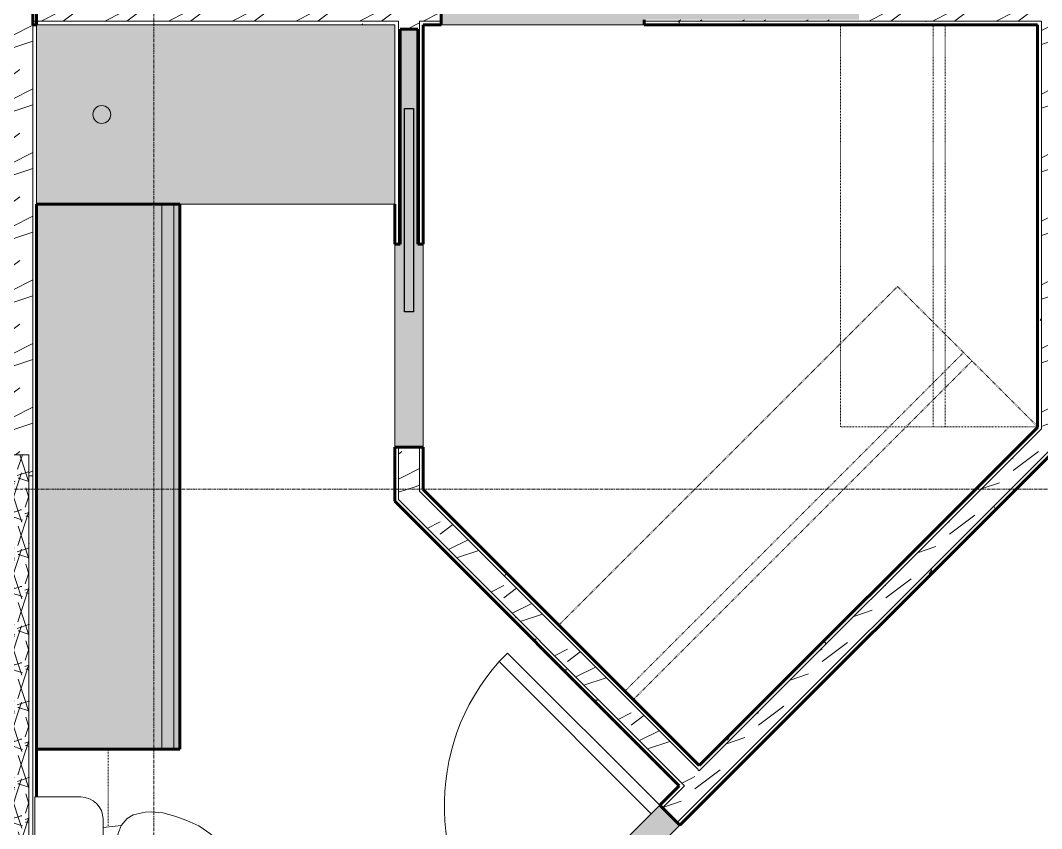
# Model space of a CAD drawing. Header units: inches. Extents: x -4061 to -1937, y 10959 to 12323.
# Drawn here: x -2522.6 to -2351.6, y 11790.4 to 11925.7 of the extents above; entities that cross this region are included whole.
import ezdxf

# ---------------------------------------------------------------- set-up
doc = ezdxf.new("R2010")
doc.units = ezdxf.units.IN
doc.header["$MEASUREMENT"] = 0
doc.linetypes.add('Dash', pattern=[0.25, 0.125, -0.125])
doc.linetypes.add('Grid Line 1_2_', pattern=[0.875, 0.5, -0.125, 0.125, -0.125])
for name, color, linetype, lineweight in [('0-1', 7, 'Continuous', 5), ('0-2', 250, 'Continuous', 9), ('A-DOOR-1', 250, 'Continuous', 9), ('A-DOOR-2', 50, 'Continuous', 30), ('A-WALL', 113, 'Continuous', 18), ('A-WALL-1', 8, 'Continuous', 5), ('A-WALL-10', 113, 'Continuous', 60), ('A-WALL-2', 10, 'Continuous', 60), ('A-WALL-3', 7, 'Continuous', 18), ('A-WALL-PATT-1', 250, 'Continuous', 9), ('A-WALL-PATT-2', 253, 'Continuous', 9), ('A-WALL-PATT-4', 111, 'Continuous', 9), ('I-WALL-2', 2, 'Continuous', 60), ('P-SANR-FIXT-1', 135, 'Continuous', 9), ('P-SANR-FIXT-2', 250, 'Continuous', 9), ('Q-CASE-1', 9, 'Continuous', 9), ('Q-CASE-2', 10, 'Continuous', 60), ('Q-CASE-3', 250, 'Continuous', 9), ('Q-CASE-HDLN-1', 250, 'Dash', 9), ('S-GRID-1', 1, 'Grid Line 1_2_', 9)]:
    doc.layers.add(name, color=color, linetype=linetype, lineweight=lineweight)
pattern_1 = [(0, (0, 0), (20.48, 5.12), [0.845, -14.515, 0.845, -14.515, -81.92]), (0, (0, 0), (20.48, 5.12), [-30.72, 0.845, -29.875, 0.845, -14.515, -35.84]), (0, (0, 0), (20.48, 5.12), [-76.8, 0.845, -9.395, 0.845, -24.755]), (120, (7.68, 2.56), (-14.67405, 15.1762003), [0.845, -14.515, 0.845, -14.515, -81.92]), (120, (7.68, 2.56), (-14.67405, 15.1762003), [-30.72, 0.845, -29.875, 0.845, -14.515, -35.84]), (120, (7.68, 2.56), (-14.67405, 15.1762003), [-76.8, 0.845, -9.395, 0.845, -24.755]), (240, (10.24, 12.8), (-5.80595, -20.2962003), [0.845, -14.515, 0.845, -14.515, -81.92]), (240, (10.24, 12.8), (-5.80595, -20.2962003), [-30.72, 0.845, -29.875, 0.845, -14.515, -35.84]), (240, (10.24, 12.8), (-5.80595, -20.2962003), [-76.8, 0.845, -9.395, 0.845, -24.755])]
pattern_2 = [(216.87, (4.265, 10.662), (31.9871619, 21.32545714), [5.331, -47.981]), (206.565, (10.662, 7.464), (-10.662476, -10.6620098), [11.921, -11.921]), (198.435, (10.662, 2.132), (-21.32449365, -10.6625869), [6.744, -26.974])]

# ---------------------------------------------------------------- blocks, each defined once
blk = doc.blocks.new('Pocket_Door_2385 - 34_ x 80_-1722096-ENLARGED RCP - 3RD FLOOR PLAN - EAST')
at = {"layer": 'A-DOOR-2'}
for p, q in [((-39.67, -0.75), (-39.67, 0.75)), ((-39.67, 0.75), (-5.67, 0.75)), ((-5.67, 0.75), (-5.67, -0.75)), ((-5.67, -0.75), (-39.67, -0.75))]:
    blk.add_line(p, q, dxfattribs=at)
blk = doc.blocks.new('Bath Tub - Maestro - 60_x30_-1372872-ENLARGED RCP - 3RD FLOOR PLAN - EAST')
at = {"layer": 'P-SANR-FIXT-1'}
blk.add_hatch(color=256, dxfattribs=at).paths.add_polyline_path([(0, -30), (60, -30), (60, 0), (0, 0), (0, -18.97)], flags=0)
at = {"layer": 'P-SANR-FIXT-2'}
for p, q in [((0, -30), (0, 0)), ((0, 0), (60, 0)), ((60, 0), (60, -30)), ((60, -30), (0, -30))]:
    blk.add_line(p, q, dxfattribs=at)
for start, end in [(0, 180), (180, 0)]:
    blk.add_arc((10.94, -15), 1.5, start, end, dxfattribs=at)
blk = doc.blocks.new('Toilet-Domestic-3D - Toilet-Domestic-3D-1352612-ENLARGED RCP - 3RD FLOOR PLAN - EAST')
at = {"layer": 'P-SANR-FIXT-2'}
for p, q in [((-9.98, 19.48), (9.98, 19.48)), ((-9.98, 11.75), (-9.98, 19.48)), ((9.98, 19.48), (9.98, 11.75)), ((6.25, 8.02), (-6.25, 8.02)), ((-4.86, 8.02), (-5.21, 5)), ((4.86, 8.02), (5.21, 5)), ((-3.84, 5.5), (-5.21, 5)), ((-1, 6), (-3.84, 5.5)), ((1, 6), (-1, 6)), ((3.84, 5.5), (1, 6)), ((5.21, 5), (3.84, 5.5)), ((-6.4, 4), (-6.97, 3)), ((-5.21, 5), (-6.4, 4)), ((6.4, 4), (5.21, 5)), ((6.97, 3), (6.4, 4)), ((-7.24, 2), (-7.41, 1)), ((-6.97, 3), (-7.24, 2)), ((7.24, 2), (6.97, 3)), ((7.41, 1), (7.24, 2)), ((-7.41, 1), (-7.5, 0)), ((-7.5, 0), (-7.33, -1.99)), ((7.33, -1.99), (7.5, 0)), ((7.5, 0), (7.41, 1)), ((-7.33, -1.99), (-6.79, -4)), ((6.79, -4), (7.33, -1.99)), ((-6.79, -4), (-6.06, -6)), ((6.06, -6), (6.79, -4)), ((-6.06, -6), (-5.13, -8)), ((5.13, -8), (6.06, -6)), ((-5.13, -8), (-3.74, -10)), ((3.74, -10), (5.13, -8)), ((-3.74, -10), (-2.74, -11)), ((2.74, -11), (3.74, -10)), ((-2.74, -11), (-1.87, -11.5)), ((-1.87, -11.5), (-0.5, -12)), ((0.5, -12), (1.87, -11.5)), ((1.87, -11.5), (2.74, -11)), ((-0.5, -12), (0.5, -12))]:
    blk.add_line(p, q, dxfattribs=at)
for centre, start, end in [((-6.25, 11.75), 180, 270), ((6.25, 11.75), 270, 360)]:
    blk.add_arc(centre, 3.73, start, end, dxfattribs=at)
blk = doc.blocks.new('OD_CW_Upper Cabinet - OD_CW_Upper Cabinet-1867077-ENLARGED RCP - 3RD FLOOR PLAN - EAST')
at = {"layer": 'Q-CASE-HDLN-1'}
for p, q in [((0.74, -12), (13.78, -12)), ((23.7, -12), (34.74, -12))]:
    blk.add_line(p, q, dxfattribs=at)
blk = doc.blocks.new('OD_CW_Base Cabinet - OD_CW_Base Cabinet-1954172-ENLARGED RCP - 3RD FLOOR PLAN - EAST')
at = {"layer": 'Q-CASE-1'}
for points in [[(92.01, 0), (0.74, 0), (0.74, -1), (92.01, -1)], [(92.01, -1), (0.74, -1), (0.74, -3), (92.01, -3)], [(92.01, -15.51), (92.01, -3), (0.74, -3), (0.74, -24), (92.01, -24)]]:
    blk.add_hatch(color=256, dxfattribs=at).paths.add_polyline_path(points, flags=0)
at = {"layer": 'Q-CASE-2'}
for p, q in [((0.74, -24), (0.74, 0)), ((0.74, 0), (92.01, 0)), ((92.01, 0), (92.01, -24)), ((92.01, -24), (0.74, -24))]:
    blk.add_line(p, q, dxfattribs=at)
at = {"layer": 'Q-CASE-3'}
for p, q in [((92.01, 0), (0.74, 0)), ((92.01, -1), (0.74, -1)), ((92.01, -1), (0.74, -1)), ((92.01, -1), (92.01, 0)), ((92.01, -3), (92.01, -1)), ((0.74, -3), (0.74, -24)), ((92.01, -3), (0.74, -3)), ((92.01, -24), (92.01, -3)), ((92.01, -24), (0.74, -24))]:
    blk.add_line(p, q, dxfattribs=at)
blk = doc.blocks.new('Single-Flush - 36_ x 84_-1372839-ENLARGED RCP - 3RD FLOOR PLAN - EAST')
at = {"layer": 'A-DOOR-1'}
blk.add_arc((18, 2.37), 36.07, 93.1789, 180, dxfattribs=at)
at = {"layer": 'A-DOOR-2'}
for p, q in [((16, 2.37), (16, 38.39)), ((18, 38.39), (16, 38.39)), ((18, 2.37), (18, 38.39)), ((18, 2.37), (16, 2.37))]:
    blk.add_line(p, q, dxfattribs=at)
blk = doc.blocks.new('OD_CW_Closet - OD_CW_Closet-2069093-ENLARGED RCP - 3RD FLOOR PLAN - EAST')
at = {"layer": 'Q-CASE-HDLN-1'}
for p, q in [((0.74, 9.27), (80.94, 9.27)), ((80.94, 9.27), (80.94, -23.91)), ((0.74, -6.37), (80.94, -6.37)), ((0.74, -8.37), (80.94, -8.37))]:
    blk.add_line(p, q, dxfattribs=at)
blk = doc.blocks.new('OD_CW_Closet - OD_CW_Closet-2069094-ENLARGED RCP - 3RD FLOOR PLAN - EAST')
at = {"layer": 'Q-CASE-HDLN-1'}
for p, q in [((0.74, -24), (0.74, 9)), ((0.74, 9), (68.04, 9)), ((0.74, -6.5), (68.04, -6.5)), ((0.74, -8.5), (68.04, -8.5))]:
    blk.add_line(p, q, dxfattribs=at)
blk = doc.blocks.new('CTR - 1st Phase - Unit Layouts_rvt-1-ENLARGED RCP - 3RD FLOOR PLAN - EAST')
at = {"layer": 'A-WALL-1'}
for points in [[(-2452.2, 11924.95), (-2418.2, 11924.95), (-2418.2, 11925.83), (-2382.2, 11925.83), (-2382.2, 11928.83), (-2418.2, 11928.83), (-2418.2, 11929.7), (-2452.2, 11929.7), (-2452.2, 11925.2)], [(-2459.95, 11854.26), (-2455.2, 11854.26), (-2455.2, 11888.26), (-2456.07, 11888.26), (-2456.07, 11924.26), (-2459.07, 11924.26), (-2459.07, 11888.26), (-2459.95, 11888.26)], [(-2437.67, 11765.47), (-2412.22, 11790.92), (-2415.58, 11794.28), (-2441.03, 11768.83), (-2438.12, 11765.91)]]:
    blk.add_hatch(color=256, dxfattribs=at).paths.add_polyline_path(points, flags=0)
at = {"layer": 'A-WALL-PATT-1'}
h = blk.add_hatch(dxfattribs=at)
h.set_pattern_fill('FP_1', color=256, style=0, pattern_type=2)
h.set_pattern_definition(pattern_1)
h.paths.add_polyline_path([(-2297.07, 11924.95), (-2297.07, 11925.58), (-2348.17, 11925.58), (-2348.17, 11924.95), (-2307.87, 11924.95)], flags=0)
h.paths.add_polyline_path([(-2351.67, 11924.95), (-2351.67, 11925.58), (-2418.2, 11925.58), (-2418.2, 11924.95), (-2352.3, 11924.95)], flags=0)
h.paths.add_polyline_path([(-2455.2, 11924.95), (-2452.2, 11924.95), (-2452.2, 11925.58), (-2455.82, 11925.58), (-2455.82, 11924.95)], flags=0)
h.paths.add_polyline_path([(-2459.32, 11924.95), (-2459.32, 11925.58), (-2519.95, 11925.57), (-2519.95, 11924.95), (-2459.95, 11924.95)], flags=0)
h = blk.add_hatch(dxfattribs=at)
h.set_pattern_fill('FP_1', color=256, style=0, pattern_type=2)
h.set_pattern_definition(pattern_1)
h.paths.add_polyline_path([(-2455.2, 11847.16), (-2455.2, 11854.26), (-2455.82, 11854.26), (-2455.82, 11847.79)], flags=0)
h.paths.add_polyline_path([(-2455.82, 11888.26), (-2455.2, 11888.26), (-2455.2, 11924.95), (-2455.82, 11924.95), (-2455.82, 11891.93)], flags=0)
h = blk.add_hatch(dxfattribs=at)
h.set_pattern_fill('FP_1', color=256, style=0, pattern_type=2)
h.set_pattern_definition(pattern_1)
h.paths.add_polyline_path([(-2352.3, 11857.56), (-2351.67, 11858.18), (-2351.67, 11924.95), (-2352.3, 11924.95), (-2352.3, 11859.62)], flags=0)
h = blk.add_hatch(dxfattribs=at)
h.set_pattern_fill('FP_1', color=256, style=0, pattern_type=2)
h.set_pattern_definition(pattern_1)
h.paths.add_polyline_path([(-2480.62, 11728.35), (-2440.59, 11768.38), (-2441.03, 11768.83), (-2481.06, 11728.8)], flags=0)
h.paths.add_polyline_path([(-2415.13, 11793.84), (-2411.42, 11797.55), (-2411.86, 11797.99), (-2415.58, 11794.28)], flags=0)
h.paths.add_polyline_path([(-2408.95, 11800.03), (-2351.67, 11857.3), (-2351.67, 11858.18), (-2409.39, 11800.47)], flags=0)
h.paths.add_polyline_path([(-2348.17, 11860.8), (-2343.72, 11865.26), (-2344.16, 11865.7), (-2348.17, 11861.68), (-2348.17, 11861.09)], flags=0)
h.paths.add_polyline_path([(-2299.88, 11909.1), (-2296.45, 11912.53), (-2296.45, 11913.41), (-2300.32, 11909.54)], flags=0)
h = blk.add_hatch(dxfattribs=at)
h.set_pattern_fill('FP_1', color=256, style=0, pattern_type=2)
h.set_pattern_definition(pattern_1)
h.paths.add_polyline_path([(-2477.79, 11725.53), (-2477.61, 11725.7), (-2477.53, 11725.61), (-2437.67, 11765.47), (-2438.12, 11765.91), (-2478.15, 11725.88), (-2477.97, 11725.7)], flags=0)
h.paths.add_polyline_path([(-2412.22, 11790.92), (-2340.8, 11862.34), (-2341.24, 11862.78), (-2412.66, 11791.37)], flags=0)
h.paths.add_polyline_path([(-2296.96, 11906.18), (-2292.32, 11910.82), (-2292.32, 11911.7), (-2297.4, 11906.62)], flags=0)
h = blk.add_hatch(dxfattribs=at)
h.set_pattern_fill('FP_1', color=256, style=0, pattern_type=2)
h.set_pattern_definition(pattern_1)
h.paths.add_polyline_path([(-2409.39, 11800.47), (-2408.95, 11800.91), (-2455.82, 11847.79), (-2455.82, 11846.9), (-2409.83, 11800.91)], flags=0)
h = blk.add_hatch(dxfattribs=at)
h.set_pattern_fill('FP_1', color=256, style=0, pattern_type=2)
h.set_pattern_definition(pattern_1)
h.paths.add_polyline_path([(-2412.31, 11797.55), (-2411.86, 11797.99), (-2459.95, 11846.08), (-2459.95, 11845.19), (-2412.66, 11797.91)], flags=0)
at = {"layer": 'A-WALL-PATT-2'}
h = blk.add_hatch(dxfattribs=at)
h.set_pattern_fill('FP_2', color=256, style=0, pattern_type=2)
h.set_pattern_definition(pattern_2)
h.paths.add_polyline_path([(-2296.45, 11925.58), (-2296.45, 11929.08), (-2418.2, 11929.08), (-2418.2, 11928.83), (-2382.2, 11928.83), (-2382.2, 11925.83), (-2418.2, 11925.83), (-2418.2, 11925.58), (-2297.07, 11925.58)], flags=0)
h.paths.add_polyline_path([(-2452.2, 11925.58), (-2452.2, 11929.08), (-2520.57, 11929.08), (-2520.57, 11925.58), (-2455.82, 11925.58)], flags=0)
h = blk.add_hatch(dxfattribs=at)
h.set_pattern_fill('FP_2', color=256, style=0, pattern_type=2)
h.set_pattern_definition(pattern_2)
h.paths.add_polyline_path([(-2455.82, 11846.9), (-2455.82, 11854.26), (-2459.32, 11854.26), (-2459.32, 11850.4), (-2456.08, 11847.16)], flags=0)
h.paths.add_polyline_path([(-2459.32, 11888.26), (-2459.07, 11888.26), (-2459.07, 11924.26), (-2456.07, 11924.26), (-2456.07, 11888.26), (-2455.82, 11888.26), (-2455.82, 11925.58), (-2459.32, 11925.58), (-2459.32, 11889.92)], flags=0)
h = blk.add_hatch(dxfattribs=at)
h.set_pattern_fill('FP_2', color=256, style=0, pattern_type=2)
h.set_pattern_definition(pattern_2)
h.paths.add_polyline_path([(-2351.67, 11857.3), (-2348.17, 11860.8), (-2348.17, 11925.58), (-2351.67, 11925.58), (-2351.67, 11857.56)], flags=0)
h = blk.add_hatch(dxfattribs=at)
h.set_pattern_fill('FP_2', color=256, style=0, pattern_type=2)
h.set_pattern_definition(pattern_2)
h.paths.add_polyline_path([(-2478.15, 11725.88), (-2438.12, 11765.91), (-2440.59, 11768.38), (-2480.62, 11728.35)], flags=0)
h.paths.add_polyline_path([(-2412.66, 11791.37), (-2341.24, 11862.78), (-2343.72, 11865.26), (-2415.13, 11793.84)], flags=0)
h.paths.add_polyline_path([(-2297.4, 11906.62), (-2292.95, 11911.08), (-2292.95, 11916.03), (-2299.88, 11909.1), (-2297.49, 11906.71)], flags=0)
h = blk.add_hatch(dxfattribs=at)
h.set_pattern_fill('FP_2', color=256, style=0, pattern_type=2)
h.set_pattern_definition(pattern_2)
h.paths.add_polyline_path([(-2411.42, 11797.55), (-2408.95, 11800.03), (-2459.32, 11850.4), (-2459.32, 11845.45), (-2411.86, 11797.99)], flags=0)
at = {"layer": 'A-WALL-2'}
for p, q in [((-2520.57, 11924.95), (-2520.57, 11929.7)), ((-2452.2, 11929.7), (-2452.2, 11924.95)), ((-2418.2, 11924.95), (-2418.2, 11925.83)), ((-2519.95, 11924.95), (-2520.57, 11924.95)), ((-2456.07, 11924.26), (-2459.07, 11924.26)), ((-2459.07, 11924.26), (-2459.07, 11888.26)), ((-2456.07, 11888.26), (-2456.07, 11924.26)), ((-2452.2, 11924.95), (-2455.2, 11924.95)), ((-2455.2, 11924.95), (-2455.2, 11888.26)), ((-2352.3, 11924.95), (-2418.2, 11924.95)), ((-2352.3, 11857.56), (-2352.3, 11924.95)), ((-2459.95, 11888.26), (-2459.95, 11894.95)), ((-2459.07, 11888.26), (-2459.95, 11888.26)), ((-2455.2, 11888.26), (-2456.07, 11888.26)), ((-2342.04, 11861.1), (-2412.22, 11790.92)), ((-2408.95, 11800.91), (-2352.3, 11857.56)), ((-2459.95, 11851.91), (-2459.95, 11854.26)), ((-2459.95, 11854.26), (-2455.2, 11854.26)), ((-2455.2, 11854.26), (-2455.2, 11847.16)), ((-2459.95, 11846.08), (-2459.95, 11851.91)), ((-2455.2, 11847.16), (-2408.95, 11800.91)), ((-2459.95, 11845.19), (-2459.95, 11846.08)), ((-2412.31, 11797.55), (-2459.95, 11845.19)), ((-2415.58, 11794.28), (-2412.31, 11797.55)), ((-2412.22, 11790.92), (-2415.58, 11794.28))]:
    blk.add_line(p, q, dxfattribs=at)
at = {"layer": 'A-WALL-3'}
for p, q in [((-2520.57, 11925.58), (-2459.32, 11925.58)), ((-2459.32, 11924.95), (-2459.32, 11925.58)), ((-2455.82, 11925.58), (-2452.2, 11925.58)), ((-2455.82, 11924.95), (-2455.82, 11925.58)), ((-2418.2, 11925.58), (-2351.67, 11925.58)), ((-2351.67, 11924.95), (-2351.67, 11925.58)), ((-2459.32, 11888.26), (-2459.32, 11924.95)), ((-2455.82, 11888.26), (-2455.82, 11924.95)), ((-2452.2, 11924.95), (-2418.2, 11924.95)), ((-2351.67, 11924.95), (-2351.67, 11858.18)), ((-2459.95, 11888.26), (-2459.95, 11854.26)), ((-2455.2, 11854.26), (-2455.2, 11888.26)), ((-2412.66, 11791.37), (-2341.24, 11862.78)), ((-2408.95, 11800.03), (-2351.67, 11857.3)), ((-2351.67, 11857.3), (-2351.67, 11858.18)), ((-2459.32, 11851.29), (-2459.32, 11854.26)), ((-2455.82, 11847.79), (-2455.82, 11854.26)), ((-2459.32, 11851.29), (-2459.32, 11850.4)), ((-2459.32, 11850.4), (-2459.32, 11845.45)), ((-2455.82, 11847.79), (-2455.82, 11846.9)), ((-2409.39, 11800.47), (-2455.82, 11846.9)), ((-2411.86, 11797.99), (-2459.32, 11845.45)), ((-2408.95, 11800.03), (-2409.39, 11800.47)), ((-2415.13, 11793.84), (-2411.42, 11797.55)), ((-2411.42, 11797.55), (-2411.86, 11797.99)), ((-2415.58, 11794.28), (-2441.03, 11768.83)), ((-2437.67, 11765.47), (-2412.22, 11790.92))]:
    blk.add_line(p, q, dxfattribs=at)
at = {"layer": '0-2'}
blk.add_blockref('Bath Tub - Maestro - 60_x30_-1372872-ENLARGED RCP - 3RD FLOOR PLAN - EAST', (-2519.95, 11924.95), dxfattribs=at)
for name, p, rotation in [('OD_CW_Closet - OD_CW_Closet-2069094-ENLARGED RCP - 3RD FLOOR PLAN - EAST', (-2376.3, 11856.91), 89.99999999999874), ('Pocket_Door_2385 - 34_ x 80_-1722096-ENLARGED RCP - 3RD FLOOR PLAN - EAST', (-2457.57, 11871.26), 269.9999999999882), ('OD_CW_Base Cabinet - OD_CW_Base Cabinet-1954172-ENLARGED RCP - 3RD FLOOR PLAN - EAST', (-2495.95, 11895.69), 270.0000000000013), ('OD_CW_Closet - OD_CW_Closet-2069093-ENLARGED RCP - 3RD FLOOR PLAN - EAST', (-2426.44, 11817.36), 44.99999999999596), ('Single-Flush - 36_ x 84_-1372839-ENLARGED RCP - 3RD FLOOR PLAN - EAST', (-2426.63, 11779.87), 45.00000000009029), ('OD_CW_Upper Cabinet - OD_CW_Upper Cabinet-1867077-ENLARGED RCP - 3RD FLOOR PLAN - EAST', (-2495.95, 11804.42), 269.9999999999988), ('Toilet-Domestic-3D - Toilet-Domestic-3D-1352612-ENLARGED RCP - 3RD FLOOR PLAN - EAST', (-2500.77, 11785.68), 90.00000000000792)]:
    blk.add_blockref(name, p, dxfattribs=dict(at, rotation=rotation))
blk = doc.blocks.new('CTR - 1st Phase - Shell_rvt-1-ENLARGED RCP - 3RD FLOOR PLAN - EAST')
at = {"layer": 'S-GRID-1'}
for p, q in [((-2500.32, 10958.72), (-2500.32, 12290.35)), ((-1936.83, 11847.19), (-4027.88, 11847.19))]:
    blk.add_line(p, q, dxfattribs=at)

msp = doc.modelspace()

# ---------------------------------------------------------------- hatches: boundary and pattern name
at = {"layer": 'A-WALL-PATT-4'}
h = msp.add_hatch(dxfattribs=at)
h.set_pattern_fill('FP_2', color=256, style=0, pattern_type=2)
h.set_pattern_definition(pattern_2)
h.paths.add_polyline_path([(-2523.79, 11852.94), (-2520.57, 11852.94), (-2520.57, 12076.46), (-2524.07, 12076.46), (-2524.07, 11852.94)], flags=0)
h = msp.add_hatch(dxfattribs=at)
h.set_pattern_fill('FP_1', color=256, style=0, pattern_type=2)
h.set_pattern_definition(pattern_1)
h.paths.add_polyline_path([(-2519.95, 11849.44), (-2519.95, 11925.58), (-2520.57, 11925.58), (-2520.57, 11849.44)], flags=0)
h.paths.add_polyline_path([(-2519.95, 11929.08), (-2519.95, 12076.46), (-2520.57, 12076.46), (-2520.57, 11929.08), (-2520.36, 11929.08)], flags=0)
h = msp.add_hatch(dxfattribs=at)
h.set_pattern_fill('FP_2', color=256, style=0, pattern_type=2)
h.set_pattern_definition(pattern_2)
h.paths.add_polyline_path([(-2635.55, 11849.44), (-2572.47, 11849.44), (-2572.47, 11852.94), (-2636.17, 11852.94), (-2636.17, 11849.44)], flags=0)
h.paths.add_polyline_path([(-2640.07, 11849.44), (-2639.67, 11849.44), (-2639.67, 11852.94), (-2640.07, 11852.94), (-2640.07, 11849.7)], flags=0)
h.paths.add_polyline_path([(-2568.97, 11849.44), (-2524.7, 11849.44), (-2524.7, 11852.94), (-2568.97, 11852.94), (-2568.97, 11850.04)], flags=0)
h.paths.add_polyline_path([(-2520.57, 11849.44), (-2520.57, 11852.94), (-2521.2, 11852.94), (-2521.2, 11849.44)], flags=0)
h = msp.add_hatch(dxfattribs=at)
h.set_pattern_fill('FP_4', color=256, style=0, pattern_type=2)
h.set_pattern_definition([(161.57, (0.32, 0.32), (-2.560496185, -0.000537386), [0, -18.214, 2.022, 0]), (18.43, (-0.32, 0.32), (-2.560496185, 0.000537386), [0, -18.214, 2.022, 0]), (108.43, (0.32, 0.32), (1.27922091, -6.400876726), [6.07, -14.166]), (71.57, (-0.32, 0.32), (1.27922091, 6.400876726), [6.07, -14.166])])
h.paths.add_polyline_path([(-2524.69, 11721.39), (-2521.2, 11721.39), (-2521.2, 11852.94), (-2524.7, 11852.94), (-2524.7, 11721.39)], flags=0)
h = msp.add_hatch(dxfattribs=at)
h.set_pattern_fill('FP_1', color=256, style=0, pattern_type=2)
h.set_pattern_definition(pattern_1)
h.paths.add_polyline_path([(-2633.19, 11848.81), (-2573.1, 11848.81), (-2573.1, 11849.44), (-2635.55, 11849.44), (-2635.55, 11848.81), (-2634.92, 11848.81)], flags=0)
h.paths.add_polyline_path([(-2640.3, 11848.81), (-2640.3, 11849.44), (-2640.7, 11849.44), (-2640.7, 11848.81), (-2640.34, 11848.81)], flags=0)
h.paths.add_polyline_path([(-2567.72, 11848.81), (-2525.32, 11848.81), (-2525.33, 11849.44), (-2568.35, 11849.44), (-2568.35, 11848.81)], flags=0)
h.paths.add_polyline_path([(-2520.57, 11848.81), (-2519.95, 11848.81), (-2519.95, 11849.44), (-2520.57, 11849.44)], flags=0)
h = msp.add_hatch(dxfattribs=at)
h.set_pattern_fill('FP_1', color=256, style=0, pattern_type=2)
h.set_pattern_definition(pattern_1)
h.paths.add_polyline_path([(-2521.2, 11722.01), (-2520.57, 11722.01), (-2520.57, 11765.56), (-2521.2, 11765.56), (-2521.2, 11722.08)], flags=0)
h.paths.add_polyline_path([(-2521.2, 11769.06), (-2520.57, 11769.06), (-2520.57, 11849.44), (-2521.2, 11849.44), (-2521.2, 11774.87)], flags=0)
h = msp.add_hatch(dxfattribs=at)
h.set_pattern_fill('FP_1', color=256, style=0, pattern_type=2)
h.set_pattern_definition(pattern_1)
h.paths.add_polyline_path([(-2519.95, 11722.64), (-2519.95, 11765.56), (-2520.57, 11765.56), (-2520.57, 11722.64)], flags=0)
h.paths.add_polyline_path([(-2520.57, 11769.06), (-2519.95, 11769.06), (-2519.95, 11775.71), (-2520.25, 11775.71), (-2520.25, 11795.66), (-2519.95, 11795.66), (-2519.95, 11848.81), (-2520.57, 11848.81), (-2520.57, 11774.87)], flags=0)

# ---------------------------------------------------------------- linework, layer by layer
at = {"layer": 'A-WALL'}
for p, q in [((-2520.57, 11722.01), (-2520.57, 12076.46)), ((-2521.2, 11852.94), (-2639.67, 11852.94)), ((-2521.2, 11852.94), (-2521.2, 11721.39)), ((-2520.57, 11849.44), (-2521.2, 11849.44))]:
    msp.add_line(p, q, dxfattribs=at)
at = {"layer": 'A-WALL-10'}
msp.add_line((-2519.95, 11964.99), (-2519.95, 11924.95), dxfattribs=at)
at = {"layer": 'I-WALL-2'}
msp.add_line((-2519.95, 11803.68), (-2519.95, 11795.66), dxfattribs=at)

# ---------------------------------------------------------------- block references
at = {"layer": '0-1'}
for name in ['CTR - 1st Phase - Shell_rvt-1-ENLARGED RCP - 3RD FLOOR PLAN - EAST', 'CTR - 1st Phase - Unit Layouts_rvt-1-ENLARGED RCP - 3RD FLOOR PLAN - EAST']:
    msp.add_blockref(name, (0, 0), dxfattribs=at)

doc.saveas('drawing.dxf')
